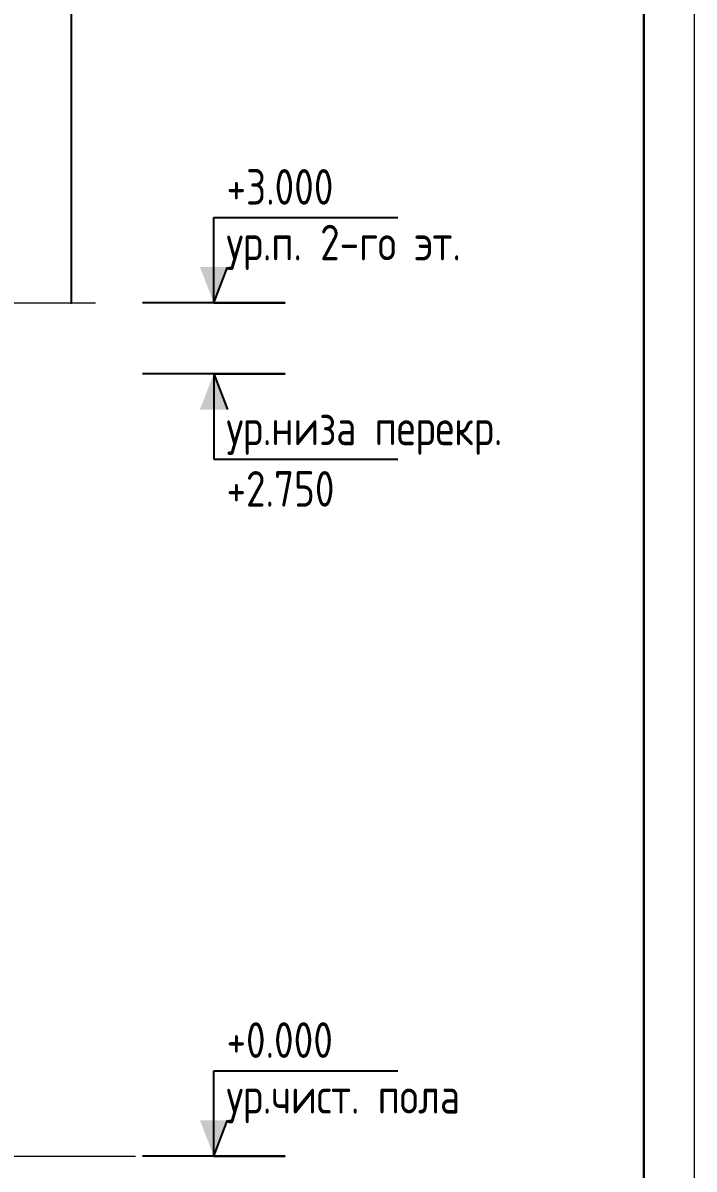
# Model space of a CAD drawing. Header units: millimetres. Extents: x 306212 to 393045, y -154783 to -111932.
# Drawn here: x 361073 to 363434, y -147197 to -143167 of the extents above; entities that cross this region are included whole.
import ezdxf

# ---------------------------------------------------------------- set-up
doc = ezdxf.new("R2010")
doc.units = ezdxf.units.MM
doc.layers.add('0 duvar', color=2, linetype='Continuous')
for name, color, linetype, lineweight in [('ahsap', 222, 'Continuous', 13), ('OLCU', 7, 'Continuous', 13), ('YAZI-TURKCE', 5, 'Continuous', 13)]:
    doc.layers.add(name, color=color, linetype=linetype, lineweight=lineweight)
doc.styles.add('GOST 2.304', font='CS_Gost2304.shx')
doc.dimstyles.new('ISO-25', dxfattribs={"dimtxt": 100, "dimasz": 2.5, "dimexe": 1.25, "dimexo": 0.625, "dimtad": 1, "dimdec": 0, "dimtxsty": 'Standard', "dimcen": 2.5, "dimadec": 0, "dimazin": 0, "dimtfac": 1, "dimtdec": 0, "dimtmove": 0, "dimatfit": 3, "dimfxl": 0, "dimarcsym": 0})

# ---------------------------------------------------------------- blocks, each defined once
blk = doc.blocks.new('Стрелка отметки')
at = {"layer": 'YAZI-TURKCE', "linetype": 'Continuous', "lineweight": 25, "ltscale": 50}
h = blk.add_hatch(color=256, dxfattribs=at)
h.paths.add_polyline_path([(332383, -147931.6), (332334.6, -147931.6), (332379.1, -148047.4), (332383, -148047.4)])
h.paths.add_polyline_path([(332431.3, -147931.6), (332383, -147931.6), (332383, -148047.4), (332386.8, -148047.4)])
for p, q in [((332383, -147757.4), (333031.1, -147757.4)), ((332383, -148057.4), (332383, -147757.4)), ((332383, -148057.4), (332431.3, -147931.6))]:
    blk.add_line(p, q, dxfattribs=at)
blk.add_lwpolyline([(332383, -148057.4), (332633, -148057.4), (332133, -148057.4)], dxfattribs=at)
blk = doc.blocks.new('*D744')
at = {"layer": 'ahsap', "color": 0, "lineweight": -2}
for p, q in [((361241.8, -141217.4), (361245.1, -141217.4)), ((361243.8, -144148.9), (361243.8, -141219.9)), ((361241.8, -144151.4), (361245.1, -144151.4))]:
    blk.add_line(p, q, dxfattribs=at)
at = {"layer": 'ahsap', "color": 0}
for points in [[(361243.4, -141219.9), (361244.2, -141219.9), (361243.8, -141217.4)], [(361243.4, -144148.9), (361244.2, -144148.9), (361243.8, -144151.4)]]:
    blk.add_solid(points, dxfattribs=at)
at = {"layer": 'DEFPOINTS', "color": 0}
for p in [(360253.5, -141217.4), (361243.8, -141217.4), (360233.5, -144151.4)]:
    blk.add_point(p, dxfattribs=at)
at = {"layer": 'ahsap', "color": 0, "insert": (361193.2, -142684.4), "char_height": 100, "attachment_point": 5, "rotation": 90}
blk.add_mtext('2934', dxfattribs=at)

msp = doc.modelspace()

# ---------------------------------------------------------------- linework, layer by layer
at = {"layer": '0 duvar', "color": 7, "lineweight": 30, "ltscale": 0.071429}
msp.add_lwpolyline([(336529.7, -134608.8), (363257, -134608.8), (363257, -154606), (336529.7, -154606)], close=True, dxfattribs=at)
at = {"layer": 'ahsap'}
for p, q in [((360233.5, -144151.4), (361328.1, -144151.4)), ((360253.5, -147151.4), (361469.3, -147151.4))]:
    msp.add_line(p, q, dxfattribs=at)
at = {"layer": 'OLCU', "linetype": 'Continuous', "ltscale": 50}
msp.add_lwpolyline([(335822.6, -134432.1), (363433.7, -134432.1), (363433.7, -154782.7), (335822.6, -154782.7)], close=True, dxfattribs=at)

# ---------------------------------------------------------------- block references
at = {"layer": 'ahsap'}
for p in [(29361.1, 3906), (29361.1, 906)]:
    msp.add_blockref('Стрелка отметки', p, dxfattribs=at)
at = {"layer": 'ahsap', "xscale": -1, "rotation": 180}
msp.add_blockref('Стрелка отметки', (29361.1, -292458.8), dxfattribs=at)

# ---------------------------------------------------------------- texts
at = {"layer": 'YAZI-TURKCE', "linetype": 'Continuous', "lineweight": 25, "ltscale": 50, "style": 'GOST 2.304'}
for s, p in [('+3.000', (361789.1, -143806.4)), ('ур.п. 2-го эт.', (361789.1, -144002.2)), ('ур.низа перекр. ', (361789.1, -144652.1)), ('+2.750', (361789.1, -144868.2)), ('+0.000', (361789.1, -146806.4)), ('ур.чист. пола', (361789.1, -147002.2))]:
    msp.add_text(s, height=125, dxfattribs=at).set_placement(p)

# ---------------------------------------------------------------- dimensions: what is measured, and where the dimension line sits
at = {"layer": 'ahsap'}
dim = msp.add_linear_dim(base=(361243.8, -141217.4), p1=(360233.5, -144151.4), p2=(360253.5, -141217.4), angle=90, dimstyle='ISO-25', override={"dimfxl": 2, "dimfxlon": 1}, dxfattribs=at)
dim.commit()
dim.dimension.update_dxf_attribs({"geometry": '*D744', "text_midpoint": (361193.2, -142684.4)})

doc.saveas('drawing.dxf')
